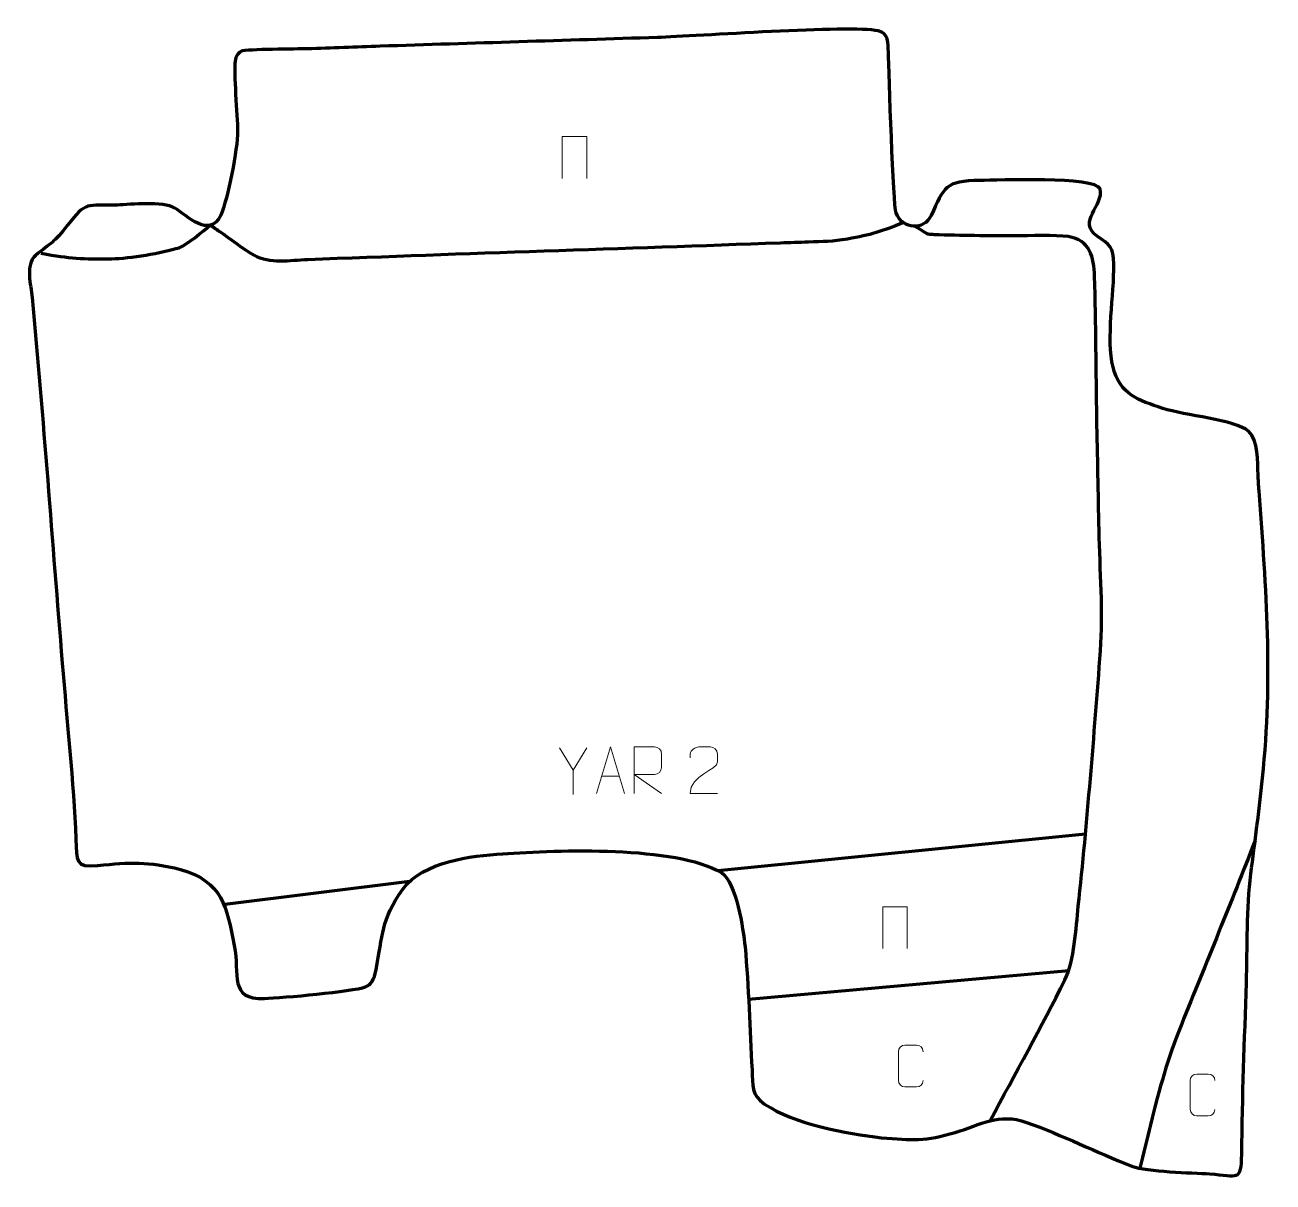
# Model space of a CAD drawing. Header units: millimetres. Extents: x -580 to 89, y 181 to 801.
import ezdxf

# ---------------------------------------------------------------- set-up
doc = ezdxf.new("R2010")
doc.units = ezdxf.units.MM
doc.header["$MEASUREMENT"] = 0
doc.layers.add('layer 1', color=7, linetype='Continuous')
doc.layers.add('layer 2', color=7, linetype='Continuous')

msp = doc.modelspace()

# ---------------------------------------------------------------- linework, layer by layer
at = {"layer": 'layer 1', "color": 250, "lineweight": 9}
for points, knots in [([(-291.7628, 718.5751), (-291.7628, 718.5751), (-291.7628, 740.9254), (-291.7628, 740.9254), (-291.7628, 740.9254), (-291.7628, 740.9254), (-278.6445, 740.9254), (-278.6445, 740.9254), (-278.6445, 740.9254), (-278.6445, 740.9254), (-278.6445, 718.5751), (-278.6445, 718.5751)], [0, 0, 0, 0, 0.25, 0.25, 0.25, 0.25, 0.5, 0.5, 0.5, 0.5, 1, 1, 1, 1]), ([(-278.5901, 413.3422), (-278.5901, 413.3422), (-285.9125, 401.4435), (-285.9125, 401.4435), (-285.9125, 401.4435), (-285.9125, 401.4435), (-285.9118, 388.3886), (-285.9118, 388.3886)], [0, 0, 0, 0, 0.33333333, 0.33333333, 0.33333333, 0.33333333, 1, 1, 1, 1]), ([(-273.3829, 388.9668), (-273.3829, 388.9668), (-266.0119, 413.9203), (-266.0119, 413.9203), (-266.0119, 413.9203), (-266.0119, 413.9203), (-258.442, 388.9668), (-258.442, 388.9668)], [0, 0, 0, 0, 0.33333333, 0.33333333, 0.33333333, 0.33333333, 1, 1, 1, 1]), ([(-253.2445, 388.9668), (-253.2445, 388.9668), (-253.2445, 413.9203), (-253.2445, 413.9203), (-253.2445, 413.9203), (-249.6497, 413.9203), (-246.0542, 413.9203), (-242.459, 413.9203), (-242.459, 413.9203), (-240.1337, 413.8826), (-238.5764, 412.3926), (-238.5805, 410.0262), (-238.5805, 410.0262), (-238.5809, 407.9907), (-238.5809, 404.9313), (-238.5805, 402.8953), (-238.5805, 402.8953), (-238.587, 401.0198), (-240.3993, 399.078), (-242.4088, 399.0589), (-242.4088, 399.0589), (-242.4088, 399.0589), (-253.2445, 399.0589), (-253.2445, 399.0589), (-253.2445, 399.0589), (-253.2445, 399.0589), (-238.5898, 388.9668), (-238.5898, 388.9668)], [0, 0, 0, 0, 0.125, 0.125, 0.125, 0.125, 0.25, 0.25, 0.25, 0.25, 0.375, 0.375, 0.375, 0.375, 0.5, 0.5, 0.5, 0.5, 0.625, 0.625, 0.625, 0.625, 0.75, 0.75, 0.75, 0.75, 1, 1, 1, 1]), ([(-208.5411, 388.9564), (-213.4555, 388.9567), (-218.3699, 388.9567), (-223.284, 388.9564), (-223.284, 388.9564), (-223.284, 398.8887), (-208.633, 401.5299), (-208.5411, 405.8402), (-208.5411, 405.8402), (-208.5414, 407.2643), (-208.5414, 408.688), (-208.5411, 410.1113), (-208.5411, 410.1113), (-208.558, 412.1884), (-210.6808, 413.9132), (-212.3518, 413.9305), (-212.3518, 413.9305), (-214.425, 413.9301), (-216.4979, 413.9301), (-218.5703, 413.9305), (-218.5703, 413.9305), (-220.3924, 413.947), (-223.2171, 412.1549), (-223.284, 410.0613), (-223.284, 410.0613), (-223.284, 410.0613), (-223.284, 408.0065), (-223.284, 408.0065)], [0, 0, 0, 0, 0.125, 0.125, 0.125, 0.125, 0.25, 0.25, 0.25, 0.25, 0.375, 0.375, 0.375, 0.375, 0.5, 0.5, 0.5, 0.5, 0.625, 0.625, 0.625, 0.625, 0.75, 0.75, 0.75, 0.75, 1, 1, 1, 1]), ([(-120.1037, 305.825), (-120.1037, 305.825), (-120.1037, 328.1753), (-120.1037, 328.1753), (-120.1037, 328.1753), (-120.1037, 328.1753), (-106.9854, 328.1753), (-106.9854, 328.1753), (-106.9854, 328.1753), (-106.9854, 328.1753), (-106.9854, 305.825), (-106.9854, 305.825)], [0, 0, 0, 0, 0.25, 0.25, 0.25, 0.25, 0.5, 0.5, 0.5, 0.5, 1, 1, 1, 1]), ([(-98.4291, 235.161), (-98.5543, 233.08), (-100.0565, 231.7548), (-101.9802, 231.7451), (-101.9802, 231.7451), (-104.0688, 231.7454), (-106.1574, 231.7454), (-108.2457, 231.7451), (-108.2457, 231.7451), (-109.9699, 231.6507), (-111.7363, 233.3386), (-111.7263, 235.1454), (-111.7263, 235.1454), (-111.7259, 240.3136), (-111.7259, 245.4813), (-111.7263, 250.6487), (-111.7263, 250.6487), (-111.7225, 252.5638), (-110.158, 254.1037), (-108.2301, 254.0916), (-108.2301, 254.0916), (-106.1471, 254.0916), (-104.0636, 254.0916), (-101.9802, 254.0916), (-101.9802, 254.0916), (-100.2367, 254.1234), (-98.453, 252.7875), (-98.4291, 250.6041)], [0, 0, 0, 0, 0.125, 0.125, 0.125, 0.125, 0.25, 0.25, 0.25, 0.25, 0.375, 0.375, 0.375, 0.375, 0.5, 0.5, 0.5, 0.5, 0.625, 0.625, 0.625, 0.625, 0.75, 0.75, 0.75, 0.75, 1, 1, 1, 1]), ([(57.9056, 219.6334), (57.7804, 217.5524), (56.2782, 216.2272), (54.3545, 216.2175), (54.3545, 216.2175), (52.2659, 216.2178), (50.1773, 216.2178), (48.089, 216.2175), (48.089, 216.2175), (46.3648, 216.1231), (44.5984, 217.811), (44.6084, 219.6178), (44.6084, 219.6178), (44.6088, 224.786), (44.6088, 229.9537), (44.6084, 235.1211), (44.6084, 235.1211), (44.6122, 237.0362), (46.1767, 238.5761), (48.1046, 238.564), (48.1046, 238.564), (50.1876, 238.564), (52.2711, 238.564), (54.3545, 238.564), (54.3545, 238.564), (56.098, 238.5958), (57.8817, 237.2599), (57.9056, 235.0765)], [0, 0, 0, 0, 0.125, 0.125, 0.125, 0.125, 0.25, 0.25, 0.25, 0.25, 0.375, 0.375, 0.375, 0.375, 0.5, 0.5, 0.5, 0.5, 0.625, 0.625, 0.625, 0.625, 0.75, 0.75, 0.75, 0.75, 1, 1, 1, 1])]:
    msp.add_open_spline(points, degree=3, knots=knots, dxfattribs=at)
at = {"layer": 'layer 1', "color": 142, "lineweight": 158}
for points, knots in [([(-570.9207, 678.4648), (-555.2595, 675.6192), (-549.199, 675.206), (-533.1724, 675.5207), (-533.1724, 675.5207), (-523.7199, 675.7064), (-506.1221, 678.6155), (-497.1377, 681.4391), (-497.1377, 681.4391), (-492.715, 682.8291), (-484.3916, 690.2826), (-480.39, 693.457)], [0, 0, 0, 0, 0.25, 0.25, 0.25, 0.25, 0.5, 0.5, 0.5, 0.5, 1, 1, 1, 1]), ([(-108.942, 694.8562), (-121.0425, 690.0917), (-126.0706, 688.3369), (-139.0377, 686.0427), (-139.0377, 686.0427), (-146.8591, 684.6589), (-152.118, 684.6942), (-159.9257, 684.4184), (-159.9257, 684.4184), (-164.9206, 684.242), (-169.9154, 684.0656), (-174.9102, 683.8892), (-174.9102, 683.8892), (-259.2935, 680.9092), (-343.7895, 678.2196), (-428.1491, 674.9407), (-428.1491, 674.9407), (-437.7541, 674.5673), (-448.2777, 672.4624), (-457.0487, 677.4364), (-457.0487, 677.4364), (-462.3991, 680.4706), (-470.0411, 686.3704), (-475.4701, 690.0879), (-475.4701, 690.0879), (-477.1101, 691.2109), (-478.75, 692.3339), (-480.39, 693.457)], [0, 0, 0, 0, 0.125, 0.125, 0.125, 0.125, 0.25, 0.25, 0.25, 0.25, 0.375, 0.375, 0.375, 0.375, 0.5, 0.5, 0.5, 0.5, 0.625, 0.625, 0.625, 0.625, 0.75, 0.75, 0.75, 0.75, 1, 1, 1, 1]), ([(-62.4857, 213.578), (-49.2818, 238.5011), (-34.9257, 263.9814), (-22.4704, 289.1514), (-22.4704, 289.1514), (-17.4222, 299.353), (-16.5681, 316.837), (-15.3013, 328.5029), (-15.3013, 328.5029), (-10.4961, 373.9005), (-6.8537, 419.8575), (-3.4241, 465.3927), (-3.4241, 465.3927), (-1.8875, 485.794), (-3.7692, 509.2516), (-4.1824, 530.0336), (-4.1824, 530.0336), (-4.5788, 549.9657), (-4.9769, 569.8978), (-5.3738, 589.8299), (-5.3738, 589.8299), (-5.777, 615.1544), (-5.836, 640.8332), (-6.5516, 666.1066), (-6.5516, 666.1066), (-6.8415, 676.3446), (-9.1783, 685.6485), (-20.7002, 687.3479), (-20.7002, 687.3479), (-27.3769, 688.3327), (-41.7036, 687.7467), (-49.1458, 687.7511), (-49.1458, 687.7511), (-63.6335, 687.7596), (-78.0764, 687.8561), (-92.5564, 688.4057), (-92.5564, 688.4057), (-93.4664, 688.4415), (-94.9159, 688.4618), (-95.7999, 688.6462), (-95.7999, 688.6462), (-96.9001, 689.0528), (-101.3539, 692.1146), (-102.5027, 692.8818)], [0, 0, 0, 0, 0.08333333, 0.08333333, 0.08333333, 0.08333333, 0.16666667, 0.16666667, 0.16666667, 0.16666667, 0.25, 0.25, 0.25, 0.25, 0.33333333, 0.33333333, 0.33333333, 0.33333333, 0.41666667, 0.41666667, 0.41666667, 0.41666667, 0.5, 0.5, 0.5, 0.5, 0.58333333, 0.58333333, 0.58333333, 0.58333333, 0.66666667, 0.66666667, 0.66666667, 0.66666667, 0.75, 0.75, 0.75, 0.75, 0.83333333, 0.83333333, 0.83333333, 0.83333333, 1, 1, 1, 1]), ([(79.4303, 363.7517), (66.5979, 330.7338), (53.2465, 298.2751), (40.0769, 265.4382), (40.0769, 265.4382), (32.305, 246.0596), (28.3061, 231.5572), (23.437, 211.3895), (23.437, 211.3895), (21.5597, 203.6138), (19.5543, 195.8825), (17.5689, 188.1345)], [0, 0, 0, 0, 0.25, 0.25, 0.25, 0.25, 0.5, 0.5, 0.5, 0.5, 1, 1, 1, 1])]:
    msp.add_open_spline(points, degree=3, knots=knots, dxfattribs=at)
at = {"layer": 'layer 1', "color": 250, "lineweight": 9}
for points in [[(-285.9125, 401.4435), (-285.9125, 401.4435), (-293.2334, 413.3422), (-293.2334, 413.3422)], [(-270.6603, 398.2162), (-270.6603, 398.2162), (-261.1646, 398.2162), (-261.1646, 398.2162)]]:
    msp.add_open_spline(points, degree=3, dxfattribs=at)
at = {"layer": 'layer 1', "color": 142, "lineweight": 158}
for points in [[(-208.4619, 347.694), (-208.4619, 347.694), (-11.4638, 367.3274), (-11.4638, 367.3274)], [(-473.8863, 329.4801), (-473.8863, 329.4801), (-373.4503, 341.9129), (-373.4503, 341.9129)], [(-191.9549, 278.8167), (-191.9549, 278.8167), (-20.4739, 294.1657), (-20.4739, 294.1657)]]:
    msp.add_open_spline(points, degree=3, dxfattribs=at)
at = {"layer": 'layer 2', "color": 242, "lineweight": 158}
msp.add_open_spline([(-389.2907, 789.391), (-339.798, 790.9461), (-290.3052, 792.5012), (-240.8125, 794.0563), (-240.8125, 794.0563), (-220.8839, 794.6824), (-137.3188, 800.7815), (-122.4875, 797.6099), (-122.4875, 797.6099), (-116.9403, 796.4237), (-117.1798, 791.0054), (-117.0827, 786.2118), (-117.0827, 786.2118), (-116.8422, 775.9511), (-114.4066, 703.4927), (-112.9675, 700.0878), (-112.9675, 700.0878), (-109.1069, 690.9539), (-98.062, 690.4798), (-94.2104, 698.713), (-94.2104, 698.713), (-87.2877, 713.916), (-86.6903, 717.2196), (-67.9326, 717.4211), (-67.9326, 717.4211), (-59.0481, 717.5529), (-6.1969, 719.6973), (-3.523, 712.9295), (-3.523, 712.9295), (-1.5475, 703.9586), (-16.227, 695.4313), (-5.2152, 687.5863), (-5.2152, 687.5863), (1.5792, 682.7459), (3.5972, 682.3104), (3.731, 672.6462), (3.731, 672.6462), (3.9553, 656.439), (-0.4232, 632.3929), (3.2846, 617.3345), (3.2846, 617.3345), (7.3805, 602.5814), (16.628, 599.6729), (30.0142, 595.2788), (30.0142, 595.2788), (41.6032, 591.5103), (68.7167, 589.3538), (75.989, 582.9367), (75.989, 582.9367), (81.0734, 578.4502), (80.6812, 566.2192), (81.024, 559.8359), (81.024, 559.8359), (81.1787, 556.9562), (81.3132, 554.0827), (81.5037, 551.2047), (81.5037, 551.2047), (85.5011, 497.3218), (89.0225, 451.5838), (83.3914, 397.3219), (83.3914, 397.3219), (81.5708, 379.8105), (79.391, 363.2509), (77.0765, 345.8392), (77.0765, 345.8392), (74.7876, 327.6819), (75.3419, 306.192), (74.7782, 287.5593), (74.7782, 287.5593), (73.8321, 256.7278), (72.489, 226.4922), (72.261, 195.5914), (72.261, 195.5914), (72.042, 180.7408), (70.314, 184.1353), (55.1673, 185.125), (55.1673, 185.125), (45.0808, 185.7556), (21.7602, 186.1384), (13.3648, 189.2725), (13.3648, 189.2725), (-5.5728, 196.5541), (-24.0373, 205.984), (-43.0218, 212.7007), (-43.0218, 212.7007), (-58.0372, 218.0131), (-67.2493, 211.4986), (-81.2588, 207.3249), (-81.2588, 207.3249), (-97.296, 202.5471), (-104.3402, 203.0353), (-120.8052, 204.4974), (-120.8052, 204.4974), (-139.4858, 206.6282), (-167.7217, 211.9326), (-183.3658, 222.5387), (-183.3658, 222.5387), (-190.5457, 227.4063), (-189.6799, 232.5163), (-190.1362, 240.8067), (-190.1362, 240.8067), (-191.3138, 262.5257), (-191.9136, 285.2687), (-193.8453, 306.8276), (-193.8453, 306.8276), (-194.9959, 316.6599), (-198.3508, 340.6926), (-206.4923, 346.6257), (-206.4923, 346.6257), (-231.5357, 361.141), (-294.0431, 358.6238), (-323.5919, 356.6978), (-323.5919, 356.6978), (-340.8612, 355.5136), (-366.1281, 352.5901), (-377.2509, 337.7528), (-377.2509, 337.7528), (-389.0447, 320.618), (-387.8925, 313.4732), (-391.5281, 294.4637), (-391.5281, 294.4637), (-392.6137, 288.787), (-394.4045, 286.4203), (-397.2232, 285.3792), (-397.2232, 285.3792), (-404.4642, 282.7051), (-441.3889, 279.5886), (-451.4006, 279.1556), (-451.4006, 279.1556), (-470.6544, 278.3206), (-464.5443, 292.0469), (-467.513, 307.4392), (-467.513, 307.4392), (-471.5434, 328.2042), (-473.7554, 341.6811), (-496.4213, 348.2983), (-496.4213, 348.2983), (-513.872, 352.5791), (-523.0988, 352.1481), (-540.6565, 350.3537), (-540.6565, 350.3537), (-552.9989, 349.0923), (-551.8607, 352.9529), (-552.3631, 364.4407), (-552.3631, 364.4407), (-553.7715, 395.5327), (-557.1602, 427.7068), (-559.7202, 458.8472), (-559.7202, 458.8472), (-565.0776, 524.0893), (-569.7672, 589.6389), (-575.823, 654.7907), (-575.823, 654.7907), (-576.439, 661.4181), (-579.6754, 672.2391), (-574.0428, 677.2731), (-574.0428, 677.2731), (-565.5939, 684.2263), (-564.1289, 684.0712), (-556.8204, 693.4802), (-556.8204, 693.4802), (-546.7104, 706.4051), (-546.7397, 703.9224), (-530.3135, 704.2771), (-530.3135, 704.2771), (-522.5939, 704.6512), (-505.9028, 706.3565), (-499.4119, 702.673), (-499.4119, 702.673), (-492.6838, 698.8548), (-481.3906, 685.9357), (-474.7088, 698.8059), (-474.7088, 698.8059), (-471.1045, 707.5676), (-465.6911, 734.2383), (-465.7465, 743.9948), (-465.7465, 743.9948), (-465.7918, 751.9657), (-468.0603, 775.8611), (-467.0231, 781.4209), (-467.0231, 781.4209), (-466.5207, 784.1133), (-465.9833, 785.3239), (-463.6942, 786.7336), (-463.6942, 786.7336), (-461.0312, 787.7797), (-433.8234, 787.8231), (-428.4224, 787.9961), (-428.4224, 787.9961), (-415.3769, 788.4142), (-402.3368, 788.974), (-389.2907, 789.391)], degree=3, knots=[0, 0, 0, 0, 0.02040816, 0.02040816, 0.02040816, 0.02040816, 0.04081633, 0.04081633, 0.04081633, 0.04081633, 0.06122449, 0.06122449, 0.06122449, 0.06122449, 0.08163265, 0.08163265, 0.08163265, 0.08163265, 0.10204082, 0.10204082, 0.10204082, 0.10204082, 0.12244898, 0.12244898, 0.12244898, 0.12244898, 0.14285714, 0.14285714, 0.14285714, 0.14285714, 0.16326531, 0.16326531, 0.16326531, 0.16326531, 0.18367347, 0.18367347, 0.18367347, 0.18367347, 0.20408163, 0.20408163, 0.20408163, 0.20408163, 0.2244898, 0.2244898, 0.2244898, 0.2244898, 0.24489796, 0.24489796, 0.24489796, 0.24489796, 0.26530612, 0.26530612, 0.26530612, 0.26530612, 0.28571429, 0.28571429, 0.28571429, 0.28571429, 0.30612245, 0.30612245, 0.30612245, 0.30612245, 0.32653061, 0.32653061, 0.32653061, 0.32653061, 0.34693878, 0.34693878, 0.34693878, 0.34693878, 0.36734694, 0.36734694, 0.36734694, 0.36734694, 0.3877551, 0.3877551, 0.3877551, 0.3877551, 0.40816327, 0.40816327, 0.40816327, 0.40816327, 0.42857143, 0.42857143, 0.42857143, 0.42857143, 0.44897959, 0.44897959, 0.44897959, 0.44897959, 0.46938776, 0.46938776, 0.46938776, 0.46938776, 0.48979592, 0.48979592, 0.48979592, 0.48979592, 0.51020408, 0.51020408, 0.51020408, 0.51020408, 0.53061224, 0.53061224, 0.53061224, 0.53061224, 0.55102041, 0.55102041, 0.55102041, 0.55102041, 0.57142857, 0.57142857, 0.57142857, 0.57142857, 0.59183673, 0.59183673, 0.59183673, 0.59183673, 0.6122449, 0.6122449, 0.6122449, 0.6122449, 0.63265306, 0.63265306, 0.63265306, 0.63265306, 0.65306122, 0.65306122, 0.65306122, 0.65306122, 0.67346939, 0.67346939, 0.67346939, 0.67346939, 0.69387755, 0.69387755, 0.69387755, 0.69387755, 0.71428571, 0.71428571, 0.71428571, 0.71428571, 0.73469388, 0.73469388, 0.73469388, 0.73469388, 0.75510204, 0.75510204, 0.75510204, 0.75510204, 0.7755102, 0.7755102, 0.7755102, 0.7755102, 0.79591837, 0.79591837, 0.79591837, 0.79591837, 0.81632653, 0.81632653, 0.81632653, 0.81632653, 0.83673469, 0.83673469, 0.83673469, 0.83673469, 0.85714286, 0.85714286, 0.85714286, 0.85714286, 0.87755102, 0.87755102, 0.87755102, 0.87755102, 0.89795918, 0.89795918, 0.89795918, 0.89795918, 0.91836735, 0.91836735, 0.91836735, 0.91836735, 0.93877551, 0.93877551, 0.93877551, 0.93877551, 0.95918367, 0.95918367, 0.95918367, 0.95918367, 1, 1, 1, 1], dxfattribs=at)

doc.saveas('drawing.dxf')
